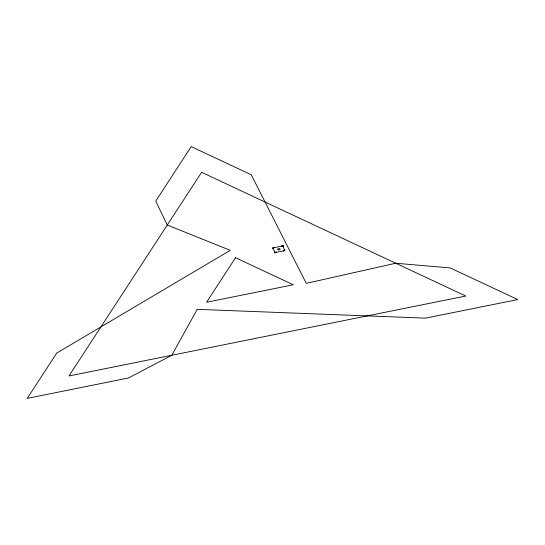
<?xml version="1.0" encoding="UTF-8"?>
<svg xmlns="http://www.w3.org/2000/svg" width="545" height="545" viewBox="0 0 545 545"><rect width="100%" height="100%" fill="white"/><g stroke="black" fill="none" stroke-linecap="round" stroke-linejoin="round"><path stroke-width="0.82" d="M274.278 247.498L272.786 248.888L272.398 247.914L274.278 247.498M197.208 309.342L171.818 355.251L128.47 377.985L27.25 398.375L56.755 353.065L230.256 250.332L167.267 225.044L155.741 201.085L191.2 146.625L251.238 174.747L306.256 283.359L395.745 263.228L450.231 267.942L517.75 299.566L425.488 318.151L197.208 309.342M201.609 172.309L68.97 375.968L465.791 296.037L201.609 172.309M235.542 257.724L206.535 302.264L293.312 284.783L235.542 257.724M274.871 251.763L274.408 251.906L274.625 252.9L276.519 252.539L276.301 252.137L275.15 252.328L274.871 251.763M283.277 245.488L281.254 246.067L282.521 246.156L282.712 246.728L283.666 246.504L283.277 245.488M284.735 249.855L283.434 250.938L284.865 250.605L284.735 249.855M282.841 245.918L273.038 247.893L274.918 252.567L284.715 250.591L282.841 245.918M278.304 249.855A1.254 0.613 -8 0 0 280.123 249.079A1.254 0.613 -8 0 0 278.202 248.792A1.254 0.613 -8 0 0 278.304 249.855"/></g></svg>
